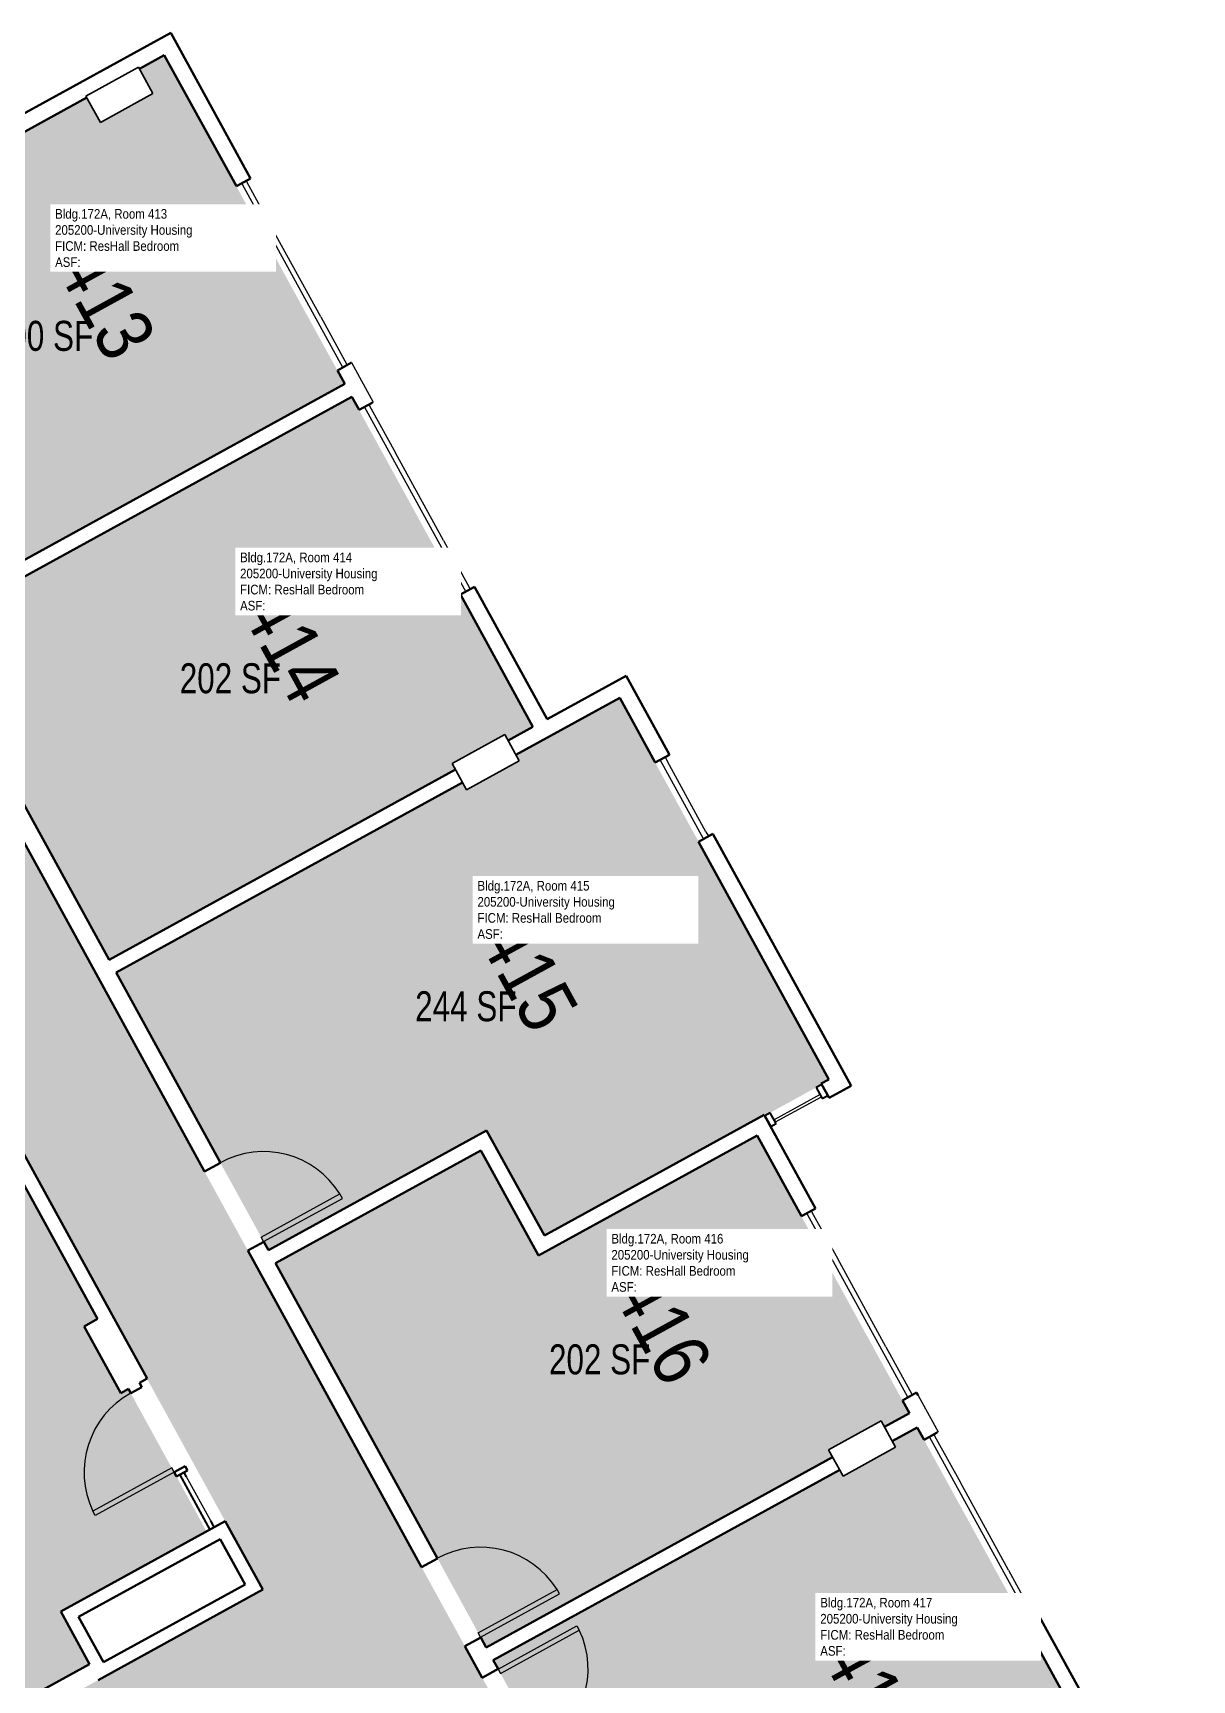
# Model space of a CAD drawing. Header units: inches. Extents: x 69231989 to 69233852, y 27661192 to 27663777.
# Drawn here: x 69233261 to 69233724, y 27661935 to 27662594 of the extents above; entities that cross this region are included whole.
import ezdxf
from ezdxf.enums import TextEntityAlignment as Align

# ---------------------------------------------------------------- set-up
doc = ezdxf.new("R2010")
doc.units = ezdxf.units.IN
doc.header["$LTSCALE"] = 100
doc.header["$MEASUREMENT"] = 0
for name, color, linetype in [('A-COLS', 5, 'CONTINUOUS'), ('A-DOOR', 2, 'CONTINUOUS'), ('A-GLAZ', 1, 'CONTINUOUS'), ('A-IDEN-RNUM', 7, 'CONTINUOUS'), ('A-IDEN-SNUM', 4, 'CONTINUOUS'), ('A-IDEN-VNUM', 4, 'CONTINUOUS'), ('A-WALL', 5, 'CONTINUOUS'), ('AREA-TEXT', 3, 'CONTINUOUS'), ('Rooms-Category-Color', 7, 'CONTINUOUS'), ('Rooms-College-Color', 7, 'CONTINUOUS'), ('Rooms-Department-Color', 7, 'CONTINUOUS'), ('Rooms-Division-Color', 7, 'CONTINUOUS'), ('Rooms-Information', 7, 'CONTINUOUS')]:
    doc.layers.add(name, color=color, linetype=linetype)
doc.styles.add('CP_AREA', font='arial.ttf', dxfattribs={"height": 15})
doc.styles.add('CP_ROOMSNUMBER', font='arial.ttf', dxfattribs={"height": 1})
doc.styles.add('CP_ROOMVNUMBER', font='arial.ttf', dxfattribs={"width": 0.85, "height": 0.075})

msp = doc.modelspace()

# ---------------------------------------------------------------- hatches: boundary and pattern name
at = {"layer": 'Rooms-Category-Color', "true_color": 0x728ef3}
for points in [[(69233165.74, 27662503.83), (69233143.52, 27662491.64), (69233215.68, 27662360.18), (69233385.28, 27662453.27), (69233313.1, 27662584.76), (69233303.13, 27662579.29), (69233308.57, 27662569.39), (69233287.53, 27662557.84), (69233282.09, 27662567.74), (69233175.92, 27662509.47), (69233173.34, 27662508.05), (69233173.36, 27662508.01)], [(69233449.28, 27662313.01), (69233450.61, 27662310.6), (69233460.58, 27662316.08), (69233388.1, 27662448.12), (69233218.5, 27662355.03), (69233290.98, 27662222.99), (69233429.57, 27662299.06), (69233428.25, 27662301.47)], [(69233465.15, 27662112.68), (69233553.13, 27662160.97), (69233553.31, 27662160.64), (69233576.1, 27662173.15), (69233575.92, 27662173.48), (69233578.99, 27662175.17), (69233495.27, 27662327.7), (69233466.56, 27662311.94), (69233453.74, 27662304.91), (69233455.06, 27662302.49), (69233434.02, 27662290.95), (69233432.4, 27662293.91), (69233293.81, 27662217.84), (69233354.74, 27662106.83), (69233442.05, 27662154.76)], [(69233550.26, 27662152.69), (69233462.83, 27662104.71), (69233439.73, 27662146.78), (69233357.56, 27662101.68), (69233441.89, 27661948.06), (69233580.47, 27662024.12), (69233578.85, 27662027.08), (69233599.89, 27662038.63), (69233601.21, 27662036.22), (69233611.18, 27662041.69), (69233551.42, 27662150.57)], [(69233615.81, 27661838.2), (69233698.09, 27661883.36), (69233614.31, 27662035.99), (69233604.34, 27662030.52), (69233605.66, 27662028.11), (69233587.47, 27662018.12), (69233584.62, 27662016.56), (69233583.3, 27662018.97), (69233444.71, 27661942.91), (69233505.39, 27661832.35), (69233592.71, 27661880.28)]]:
    msp.add_hatch(color=171, dxfattribs=at).paths.add_polyline_path(points)
at = {"layer": 'Rooms-Category-Color', "true_color": 0xadadad}
for points in [[(69233297.85, 27661399.11), (69233195.27, 27661586.01), (69233165.35, 27661640.51), (69233103.89, 27661752.49), (69233103.36, 27661752.2), (69233097.58, 27661762.72), (69233103.37, 27661765.9), (69233376.01, 27661915.54), (69233381.38, 27661918.49), (69233387.15, 27661907.97), (69233387.04, 27661907.91), (69233475.68, 27661746.42), (69233478.24, 27661741.76), (69233478.24, 27661741.76), (69233479.69, 27661739.12), (69233574.05, 27661567.21), (69233581, 27661554.53), (69233633.72, 27661583.47), (69233617.82, 27661612.42), (69233617.84, 27661612.43), (69233587.6, 27661667.51), (69233500.45, 27661826.29), (69233436.95, 27661941.99), (69233349.79, 27662100.77), (69233286.04, 27662216.92), (69233210.73, 27662354.12), (69233134.09, 27662493.76), (69233081.48, 27662464.88), (69233087.62, 27662453.69), (69233084.99, 27662452.24), (69233103.4, 27662418.71), (69233106.05, 27662420.17), (69233115.91, 27662402.19), (69233134.35, 27662368.57), (69233134.35, 27662368.57), (69233172.68, 27662298.73), (69233170.04, 27662297.29), (69233188.45, 27662263.75), (69233191.08, 27662265.2), (69233192.4, 27662262.8), (69233192.39, 27662262.8), (69233239.34, 27662177.26), (69233291.26, 27662082.68), (69233291.53, 27662082.19), (69233291.53, 27662082.19), (69233306.45, 27662054.99), (69233337.21, 27661998.96), (69233337.48, 27661998.47), (69233338.77, 27661996.18), (69233352.51, 27661971.12), (69233288.97, 27661936.24), (69233288.97, 27661936.24), (69233133, 27661850.63), (69233069.11, 27661815.56), (69233055.34, 27661840.65), (69233053.6, 27661843.83), (69233051.06, 27661848.46), (69233023.07, 27661899.45), (69233007.9, 27661927.08), (69233007.91, 27661927.09), (69232938.1, 27662054.28), (69232910.29, 27662104.95), (69232798.1, 27662309.35), (69232745.45, 27662280.45), (69232822.17, 27662140.68), (69232897.47, 27662003.5), (69232961.22, 27661887.34), (69233048.04, 27661729.16), (69233196.6, 27661458.5), (69233196.63, 27661458.44), (69233198.68, 27661454.72), (69233228.1, 27661401.12), (69233228.1, 27661401.12), (69233232.9, 27661392.39), (69233245.1, 27661370.16)], [(69233330.03, 27661994.38), (69233298.73, 27662051.4), (69233295.66, 27662049.71), (69233281.01, 27662076.41), (69233286.38, 27662079.36), (69233234.19, 27662174.44), (69233228.9, 27662171.54), (69233217.36, 27662192.58), (69233216.87, 27662192.31), (69233214.08, 27662197.38), (69233219.86, 27662200.55), (69233189.78, 27662255.36), (69233062.49, 27662185.49), (69233092.57, 27662130.69), (69233180.77, 27662179.1), (69233185.28, 27662170.88), (69233174.17, 27662164.78), (69233174.59, 27662164.01), (69233172.73, 27662162.99), (69233171.28, 27662165.62), (69233096.06, 27662124.33), (69233116.03, 27662087.95), (69233191.25, 27662129.24), (69233194.74, 27662122.89), (69233119.52, 27662081.6), (69233139.48, 27662045.22), (69233214.71, 27662086.51), (69233218.2, 27662080.15), (69233142.97, 27662038.86), (69233162.94, 27662002.48), (69233239.1, 27662044.28), (69233241.62, 27662039.68), (69233209.13, 27662021.85), (69233103.39, 27661963.81), (69233103.63, 27661963.37), (69233071.83, 27661946.48), (69233069.3, 27661951.09), (69233144.53, 27661992.38), (69233123.84, 27662030.08), (69233048.61, 27661988.79), (69233046.08, 27661993.39), (69233121.31, 27662034.68), (69233100.63, 27662072.37), (69233025.4, 27662031.08), (69233022.87, 27662035.68), (69233098.1, 27662076.97), (69233077.41, 27662114.67), (69233002.18, 27662073.38), (69232988.93, 27662066.44), (69232986.55, 27662070.79), (69233074.88, 27662119.27), (69233044.08, 27662175.39), (69232916.7, 27662105.47), (69232947.5, 27662049.35), (69232953.19, 27662052.48), (69232955.26, 27662048.82), (69232954.88, 27662048.61), (69232966.42, 27662027.57), (69232961.07, 27662024.63), (69233013.06, 27661929.91), (69233018.42, 27661932.86), (69233033.56, 27661905.28), (69233064.6, 27661848.73), (69233120.27, 27661879.28), (69233131.81, 27661858.25), (69233283.18, 27661941.33), (69233271.65, 27661962.33)]]:
    msp.add_hatch(color=253, dxfattribs=at).paths.add_polyline_path(points)
at = {"layer": 'Rooms-College-Color', "true_color": 0xadadad}
for points in [[(69233165.74, 27662503.83), (69233143.52, 27662491.64), (69233215.68, 27662360.18), (69233385.28, 27662453.27), (69233313.1, 27662584.76), (69233303.13, 27662579.29), (69233308.57, 27662569.39), (69233287.53, 27662557.84), (69233282.09, 27662567.74), (69233175.92, 27662509.47), (69233173.34, 27662508.05), (69233173.36, 27662508.01)], [(69233297.85, 27661399.11), (69233195.27, 27661586.01), (69233165.35, 27661640.51), (69233103.89, 27661752.49), (69233103.36, 27661752.2), (69233097.58, 27661762.72), (69233103.37, 27661765.9), (69233376.01, 27661915.54), (69233381.38, 27661918.49), (69233387.15, 27661907.97), (69233387.04, 27661907.91), (69233475.68, 27661746.42), (69233478.24, 27661741.76), (69233478.24, 27661741.76), (69233479.69, 27661739.12), (69233574.05, 27661567.21), (69233581, 27661554.53), (69233633.72, 27661583.47), (69233617.82, 27661612.42), (69233617.84, 27661612.43), (69233587.6, 27661667.51), (69233500.45, 27661826.29), (69233436.95, 27661941.99), (69233349.79, 27662100.77), (69233286.04, 27662216.92), (69233210.73, 27662354.12), (69233134.09, 27662493.76), (69233081.48, 27662464.88), (69233087.62, 27662453.69), (69233084.99, 27662452.24), (69233103.4, 27662418.71), (69233106.05, 27662420.17), (69233115.91, 27662402.19), (69233134.35, 27662368.57), (69233134.35, 27662368.57), (69233172.68, 27662298.73), (69233170.04, 27662297.29), (69233188.45, 27662263.75), (69233191.08, 27662265.2), (69233192.4, 27662262.8), (69233192.39, 27662262.8), (69233239.34, 27662177.26), (69233291.26, 27662082.68), (69233291.53, 27662082.19), (69233291.53, 27662082.19), (69233306.45, 27662054.99), (69233337.21, 27661998.96), (69233337.48, 27661998.47), (69233338.77, 27661996.18), (69233352.51, 27661971.12), (69233288.97, 27661936.24), (69233288.97, 27661936.24), (69233133, 27661850.63), (69233069.11, 27661815.56), (69233055.34, 27661840.65), (69233053.6, 27661843.83), (69233051.06, 27661848.46), (69233023.07, 27661899.45), (69233007.9, 27661927.08), (69233007.91, 27661927.09), (69232938.1, 27662054.28), (69232910.29, 27662104.95), (69232798.1, 27662309.35), (69232745.45, 27662280.45), (69232822.17, 27662140.68), (69232897.47, 27662003.5), (69232961.22, 27661887.34), (69233048.04, 27661729.16), (69233196.6, 27661458.5), (69233196.63, 27661458.44), (69233198.68, 27661454.72), (69233228.1, 27661401.12), (69233228.1, 27661401.12), (69233232.9, 27661392.39), (69233245.1, 27661370.16)], [(69233449.28, 27662313.01), (69233450.61, 27662310.6), (69233460.58, 27662316.08), (69233388.1, 27662448.12), (69233218.5, 27662355.03), (69233290.98, 27662222.99), (69233429.57, 27662299.06), (69233428.25, 27662301.47)], [(69233465.15, 27662112.68), (69233553.13, 27662160.97), (69233553.31, 27662160.64), (69233576.1, 27662173.15), (69233575.92, 27662173.48), (69233578.99, 27662175.17), (69233495.27, 27662327.7), (69233466.56, 27662311.94), (69233453.74, 27662304.91), (69233455.06, 27662302.49), (69233434.02, 27662290.95), (69233432.4, 27662293.91), (69233293.81, 27662217.84), (69233354.74, 27662106.83), (69233442.05, 27662154.76)], [(69233330.03, 27661994.38), (69233298.73, 27662051.4), (69233295.66, 27662049.71), (69233281.01, 27662076.41), (69233286.38, 27662079.36), (69233234.19, 27662174.44), (69233228.9, 27662171.54), (69233217.36, 27662192.58), (69233216.87, 27662192.31), (69233214.08, 27662197.38), (69233219.86, 27662200.55), (69233189.78, 27662255.36), (69233062.49, 27662185.49), (69233092.57, 27662130.69), (69233180.77, 27662179.1), (69233185.28, 27662170.88), (69233174.17, 27662164.78), (69233174.59, 27662164.01), (69233172.73, 27662162.99), (69233171.28, 27662165.62), (69233096.06, 27662124.33), (69233116.03, 27662087.95), (69233191.25, 27662129.24), (69233194.74, 27662122.89), (69233119.52, 27662081.6), (69233139.48, 27662045.22), (69233214.71, 27662086.51), (69233218.2, 27662080.15), (69233142.97, 27662038.86), (69233162.94, 27662002.48), (69233239.1, 27662044.28), (69233241.62, 27662039.68), (69233209.13, 27662021.85), (69233103.39, 27661963.81), (69233103.63, 27661963.37), (69233071.83, 27661946.48), (69233069.3, 27661951.09), (69233144.53, 27661992.38), (69233123.84, 27662030.08), (69233048.61, 27661988.79), (69233046.08, 27661993.39), (69233121.31, 27662034.68), (69233100.63, 27662072.37), (69233025.4, 27662031.08), (69233022.87, 27662035.68), (69233098.1, 27662076.97), (69233077.41, 27662114.67), (69233002.18, 27662073.38), (69232988.93, 27662066.44), (69232986.55, 27662070.79), (69233074.88, 27662119.27), (69233044.08, 27662175.39), (69232916.7, 27662105.47), (69232947.5, 27662049.35), (69232953.19, 27662052.48), (69232955.26, 27662048.82), (69232954.88, 27662048.61), (69232966.42, 27662027.57), (69232961.07, 27662024.63), (69233013.06, 27661929.91), (69233018.42, 27661932.86), (69233033.56, 27661905.28), (69233064.6, 27661848.73), (69233120.27, 27661879.28), (69233131.81, 27661858.25), (69233283.18, 27661941.33), (69233271.65, 27661962.33)], [(69233550.26, 27662152.69), (69233462.83, 27662104.71), (69233439.73, 27662146.78), (69233357.56, 27662101.68), (69233441.89, 27661948.06), (69233580.47, 27662024.12), (69233578.85, 27662027.08), (69233599.89, 27662038.63), (69233601.21, 27662036.22), (69233611.18, 27662041.69), (69233551.42, 27662150.57)], [(69233615.81, 27661838.2), (69233698.09, 27661883.36), (69233614.31, 27662035.99), (69233604.34, 27662030.52), (69233605.66, 27662028.11), (69233587.47, 27662018.12), (69233584.62, 27662016.56), (69233583.3, 27662018.97), (69233444.71, 27661942.91), (69233505.39, 27661832.35), (69233592.71, 27661880.28)]]:
    msp.add_hatch(color=253, dxfattribs=at).paths.add_polyline_path(points)
at = {"layer": 'Rooms-Department-Color', "true_color": 0x604aed}
for points in [[(69233165.74, 27662503.83), (69233143.52, 27662491.64), (69233215.68, 27662360.18), (69233385.28, 27662453.27), (69233313.1, 27662584.76), (69233303.13, 27662579.29), (69233308.57, 27662569.39), (69233287.53, 27662557.84), (69233282.09, 27662567.74), (69233175.92, 27662509.47), (69233173.34, 27662508.05), (69233173.36, 27662508.01)], [(69233449.28, 27662313.01), (69233450.61, 27662310.6), (69233460.58, 27662316.08), (69233388.1, 27662448.12), (69233218.5, 27662355.03), (69233290.98, 27662222.99), (69233429.57, 27662299.06), (69233428.25, 27662301.47)], [(69233465.15, 27662112.68), (69233553.13, 27662160.97), (69233553.31, 27662160.64), (69233576.1, 27662173.15), (69233575.92, 27662173.48), (69233578.99, 27662175.17), (69233495.27, 27662327.7), (69233466.56, 27662311.94), (69233453.74, 27662304.91), (69233455.06, 27662302.49), (69233434.02, 27662290.95), (69233432.4, 27662293.91), (69233293.81, 27662217.84), (69233354.74, 27662106.83), (69233442.05, 27662154.76)], [(69233550.26, 27662152.69), (69233462.83, 27662104.71), (69233439.73, 27662146.78), (69233357.56, 27662101.68), (69233441.89, 27661948.06), (69233580.47, 27662024.12), (69233578.85, 27662027.08), (69233599.89, 27662038.63), (69233601.21, 27662036.22), (69233611.18, 27662041.69), (69233551.42, 27662150.57)], [(69233615.81, 27661838.2), (69233698.09, 27661883.36), (69233614.31, 27662035.99), (69233604.34, 27662030.52), (69233605.66, 27662028.11), (69233587.47, 27662018.12), (69233584.62, 27662016.56), (69233583.3, 27662018.97), (69233444.71, 27661942.91), (69233505.39, 27661832.35), (69233592.71, 27661880.28)]]:
    msp.add_hatch(color=173, dxfattribs=at).paths.add_polyline_path(points)
at = {"layer": 'Rooms-Department-Color', "true_color": 0xacacac}
for points in [[(69233297.85, 27661399.11), (69233195.27, 27661586.01), (69233165.35, 27661640.51), (69233103.89, 27661752.49), (69233103.36, 27661752.2), (69233097.58, 27661762.72), (69233103.37, 27661765.9), (69233376.01, 27661915.54), (69233381.38, 27661918.49), (69233387.15, 27661907.97), (69233387.04, 27661907.91), (69233475.68, 27661746.42), (69233478.24, 27661741.76), (69233478.24, 27661741.76), (69233479.69, 27661739.12), (69233574.05, 27661567.21), (69233581, 27661554.53), (69233633.72, 27661583.47), (69233617.82, 27661612.42), (69233617.84, 27661612.43), (69233587.6, 27661667.51), (69233500.45, 27661826.29), (69233436.95, 27661941.99), (69233349.79, 27662100.77), (69233286.04, 27662216.92), (69233210.73, 27662354.12), (69233134.09, 27662493.76), (69233081.48, 27662464.88), (69233087.62, 27662453.69), (69233084.99, 27662452.24), (69233103.4, 27662418.71), (69233106.05, 27662420.17), (69233115.91, 27662402.19), (69233134.35, 27662368.57), (69233134.35, 27662368.57), (69233172.68, 27662298.73), (69233170.04, 27662297.29), (69233188.45, 27662263.75), (69233191.08, 27662265.2), (69233192.4, 27662262.8), (69233192.39, 27662262.8), (69233239.34, 27662177.26), (69233291.26, 27662082.68), (69233291.53, 27662082.19), (69233291.53, 27662082.19), (69233306.45, 27662054.99), (69233337.21, 27661998.96), (69233337.48, 27661998.47), (69233338.77, 27661996.18), (69233352.51, 27661971.12), (69233288.97, 27661936.24), (69233288.97, 27661936.24), (69233133, 27661850.63), (69233069.11, 27661815.56), (69233055.34, 27661840.65), (69233053.6, 27661843.83), (69233051.06, 27661848.46), (69233023.07, 27661899.45), (69233007.9, 27661927.08), (69233007.91, 27661927.09), (69232938.1, 27662054.28), (69232910.29, 27662104.95), (69232798.1, 27662309.35), (69232745.45, 27662280.45), (69232822.17, 27662140.68), (69232897.47, 27662003.5), (69232961.22, 27661887.34), (69233048.04, 27661729.16), (69233196.6, 27661458.5), (69233196.63, 27661458.44), (69233198.68, 27661454.72), (69233228.1, 27661401.12), (69233228.1, 27661401.12), (69233232.9, 27661392.39), (69233245.1, 27661370.16)], [(69233330.03, 27661994.38), (69233298.73, 27662051.4), (69233295.66, 27662049.71), (69233281.01, 27662076.41), (69233286.38, 27662079.36), (69233234.19, 27662174.44), (69233228.9, 27662171.54), (69233217.36, 27662192.58), (69233216.87, 27662192.31), (69233214.08, 27662197.38), (69233219.86, 27662200.55), (69233189.78, 27662255.36), (69233062.49, 27662185.49), (69233092.57, 27662130.69), (69233180.77, 27662179.1), (69233185.28, 27662170.88), (69233174.17, 27662164.78), (69233174.59, 27662164.01), (69233172.73, 27662162.99), (69233171.28, 27662165.62), (69233096.06, 27662124.33), (69233116.03, 27662087.95), (69233191.25, 27662129.24), (69233194.74, 27662122.89), (69233119.52, 27662081.6), (69233139.48, 27662045.22), (69233214.71, 27662086.51), (69233218.2, 27662080.15), (69233142.97, 27662038.86), (69233162.94, 27662002.48), (69233239.1, 27662044.28), (69233241.62, 27662039.68), (69233209.13, 27662021.85), (69233103.39, 27661963.81), (69233103.63, 27661963.37), (69233071.83, 27661946.48), (69233069.3, 27661951.09), (69233144.53, 27661992.38), (69233123.84, 27662030.08), (69233048.61, 27661988.79), (69233046.08, 27661993.39), (69233121.31, 27662034.68), (69233100.63, 27662072.37), (69233025.4, 27662031.08), (69233022.87, 27662035.68), (69233098.1, 27662076.97), (69233077.41, 27662114.67), (69233002.18, 27662073.38), (69232988.93, 27662066.44), (69232986.55, 27662070.79), (69233074.88, 27662119.27), (69233044.08, 27662175.39), (69232916.7, 27662105.47), (69232947.5, 27662049.35), (69232953.19, 27662052.48), (69232955.26, 27662048.82), (69232954.88, 27662048.61), (69232966.42, 27662027.57), (69232961.07, 27662024.63), (69233013.06, 27661929.91), (69233018.42, 27661932.86), (69233033.56, 27661905.28), (69233064.6, 27661848.73), (69233120.27, 27661879.28), (69233131.81, 27661858.25), (69233283.18, 27661941.33), (69233271.65, 27661962.33)]]:
    msp.add_hatch(color=253, dxfattribs=at).paths.add_polyline_path(points)
at = {"layer": 'Rooms-Division-Color', "true_color": 0x604aed}
for points in [[(69233165.74, 27662503.83), (69233143.52, 27662491.64), (69233215.68, 27662360.18), (69233385.28, 27662453.27), (69233313.1, 27662584.76), (69233303.13, 27662579.29), (69233308.57, 27662569.39), (69233287.53, 27662557.84), (69233282.09, 27662567.74), (69233175.92, 27662509.47), (69233173.34, 27662508.05), (69233173.36, 27662508.01)], [(69233449.28, 27662313.01), (69233450.61, 27662310.6), (69233460.58, 27662316.08), (69233388.1, 27662448.12), (69233218.5, 27662355.03), (69233290.98, 27662222.99), (69233429.57, 27662299.06), (69233428.25, 27662301.47)], [(69233465.15, 27662112.68), (69233553.13, 27662160.97), (69233553.31, 27662160.64), (69233576.1, 27662173.15), (69233575.92, 27662173.48), (69233578.99, 27662175.17), (69233495.27, 27662327.7), (69233466.56, 27662311.94), (69233453.74, 27662304.91), (69233455.06, 27662302.49), (69233434.02, 27662290.95), (69233432.4, 27662293.91), (69233293.81, 27662217.84), (69233354.74, 27662106.83), (69233442.05, 27662154.76)], [(69233550.26, 27662152.69), (69233462.83, 27662104.71), (69233439.73, 27662146.78), (69233357.56, 27662101.68), (69233441.89, 27661948.06), (69233580.47, 27662024.12), (69233578.85, 27662027.08), (69233599.89, 27662038.63), (69233601.21, 27662036.22), (69233611.18, 27662041.69), (69233551.42, 27662150.57)], [(69233615.81, 27661838.2), (69233698.09, 27661883.36), (69233614.31, 27662035.99), (69233604.34, 27662030.52), (69233605.66, 27662028.11), (69233587.47, 27662018.12), (69233584.62, 27662016.56), (69233583.3, 27662018.97), (69233444.71, 27661942.91), (69233505.39, 27661832.35), (69233592.71, 27661880.28)]]:
    msp.add_hatch(color=173, dxfattribs=at).paths.add_polyline_path(points)
at = {"layer": 'Rooms-Division-Color', "true_color": 0xadadad}
for points in [[(69233297.85, 27661399.11), (69233195.27, 27661586.01), (69233165.35, 27661640.51), (69233103.89, 27661752.49), (69233103.36, 27661752.2), (69233097.58, 27661762.72), (69233103.37, 27661765.9), (69233376.01, 27661915.54), (69233381.38, 27661918.49), (69233387.15, 27661907.97), (69233387.04, 27661907.91), (69233475.68, 27661746.42), (69233478.24, 27661741.76), (69233478.24, 27661741.76), (69233479.69, 27661739.12), (69233574.05, 27661567.21), (69233581, 27661554.53), (69233633.72, 27661583.47), (69233617.82, 27661612.42), (69233617.84, 27661612.43), (69233587.6, 27661667.51), (69233500.45, 27661826.29), (69233436.95, 27661941.99), (69233349.79, 27662100.77), (69233286.04, 27662216.92), (69233210.73, 27662354.12), (69233134.09, 27662493.76), (69233081.48, 27662464.88), (69233087.62, 27662453.69), (69233084.99, 27662452.24), (69233103.4, 27662418.71), (69233106.05, 27662420.17), (69233115.91, 27662402.19), (69233134.35, 27662368.57), (69233134.35, 27662368.57), (69233172.68, 27662298.73), (69233170.04, 27662297.29), (69233188.45, 27662263.75), (69233191.08, 27662265.2), (69233192.4, 27662262.8), (69233192.39, 27662262.8), (69233239.34, 27662177.26), (69233291.26, 27662082.68), (69233291.53, 27662082.19), (69233291.53, 27662082.19), (69233306.45, 27662054.99), (69233337.21, 27661998.96), (69233337.48, 27661998.47), (69233338.77, 27661996.18), (69233352.51, 27661971.12), (69233288.97, 27661936.24), (69233288.97, 27661936.24), (69233133, 27661850.63), (69233069.11, 27661815.56), (69233055.34, 27661840.65), (69233053.6, 27661843.83), (69233051.06, 27661848.46), (69233023.07, 27661899.45), (69233007.9, 27661927.08), (69233007.91, 27661927.09), (69232938.1, 27662054.28), (69232910.29, 27662104.95), (69232798.1, 27662309.35), (69232745.45, 27662280.45), (69232822.17, 27662140.68), (69232897.47, 27662003.5), (69232961.22, 27661887.34), (69233048.04, 27661729.16), (69233196.6, 27661458.5), (69233196.63, 27661458.44), (69233198.68, 27661454.72), (69233228.1, 27661401.12), (69233228.1, 27661401.12), (69233232.9, 27661392.39), (69233245.1, 27661370.16)], [(69233330.03, 27661994.38), (69233298.73, 27662051.4), (69233295.66, 27662049.71), (69233281.01, 27662076.41), (69233286.38, 27662079.36), (69233234.19, 27662174.44), (69233228.9, 27662171.54), (69233217.36, 27662192.58), (69233216.87, 27662192.31), (69233214.08, 27662197.38), (69233219.86, 27662200.55), (69233189.78, 27662255.36), (69233062.49, 27662185.49), (69233092.57, 27662130.69), (69233180.77, 27662179.1), (69233185.28, 27662170.88), (69233174.17, 27662164.78), (69233174.59, 27662164.01), (69233172.73, 27662162.99), (69233171.28, 27662165.62), (69233096.06, 27662124.33), (69233116.03, 27662087.95), (69233191.25, 27662129.24), (69233194.74, 27662122.89), (69233119.52, 27662081.6), (69233139.48, 27662045.22), (69233214.71, 27662086.51), (69233218.2, 27662080.15), (69233142.97, 27662038.86), (69233162.94, 27662002.48), (69233239.1, 27662044.28), (69233241.62, 27662039.68), (69233209.13, 27662021.85), (69233103.39, 27661963.81), (69233103.63, 27661963.37), (69233071.83, 27661946.48), (69233069.3, 27661951.09), (69233144.53, 27661992.38), (69233123.84, 27662030.08), (69233048.61, 27661988.79), (69233046.08, 27661993.39), (69233121.31, 27662034.68), (69233100.63, 27662072.37), (69233025.4, 27662031.08), (69233022.87, 27662035.68), (69233098.1, 27662076.97), (69233077.41, 27662114.67), (69233002.18, 27662073.38), (69232988.93, 27662066.44), (69232986.55, 27662070.79), (69233074.88, 27662119.27), (69233044.08, 27662175.39), (69232916.7, 27662105.47), (69232947.5, 27662049.35), (69232953.19, 27662052.48), (69232955.26, 27662048.82), (69232954.88, 27662048.61), (69232966.42, 27662027.57), (69232961.07, 27662024.63), (69233013.06, 27661929.91), (69233018.42, 27661932.86), (69233033.56, 27661905.28), (69233064.6, 27661848.73), (69233120.27, 27661879.28), (69233131.81, 27661858.25), (69233283.18, 27661941.33), (69233271.65, 27661962.33)]]:
    msp.add_hatch(color=253, dxfattribs=at).paths.add_polyline_path(points)

# ---------------------------------------------------------------- linework, layer by layer
at = {"layer": 'A-COLS', "lineweight": 35}
for p, q in [((69233281.75, 27662568.36), (69233302.79, 27662579.91)), ((69233302.79, 27662579.91), (69233308.57, 27662569.39)), ((69233287.53, 27662557.84), (69233281.75, 27662568.36)), ((69233308.57, 27662569.39), (69233287.53, 27662557.84)), ((69233428.25, 27662301.47), (69233449.28, 27662313.01)), ((69233449.28, 27662313.01), (69233455.06, 27662302.49)), ((69233455.06, 27662302.49), (69233434.02, 27662290.95)), ((69233434.02, 27662290.95), (69233428.25, 27662301.47)), ((69233578.85, 27662027.08), (69233599.89, 27662038.63)), ((69233599.89, 27662038.63), (69233605.66, 27662028.11)), ((69233584.62, 27662016.56), (69233578.85, 27662027.08)), ((69233605.66, 27662028.11), (69233584.62, 27662016.56))]:
    msp.add_line(p, q, dxfattribs=at)
at = {"layer": 'A-DOOR'}
for p, q in [((69233351.86, 27662112.05), (69233383.37, 27662129.34)), ((69233352.82, 27662110.29), (69233384.33, 27662127.59)), ((69233384.33, 27662127.59), (69233383.37, 27662129.34)), ((69233352.82, 27662110.29), (69233351.86, 27662112.05)), ((69233316.05, 27662019.84), (69233284.54, 27662002.54)), ((69233317.02, 27662018.09), (69233316.05, 27662019.84)), ((69233317.02, 27662018.09), (69233285.51, 27662000.79)), ((69233285.51, 27662000.79), (69233284.54, 27662002.54)), ((69233438.69, 27661953.86), (69233470.2, 27661971.15)), ((69233439.65, 27661952.1), (69233471.16, 27661969.4)), ((69233471.16, 27661969.4), (69233470.2, 27661971.15)), ((69233439.65, 27661952.1), (69233438.69, 27661953.86)), ((69233446.63, 27661939.39), (69233478.14, 27661956.69)), ((69233447.59, 27661937.64), (69233479.1, 27661954.93)), ((69233478.14, 27661956.69), (69233479.1, 27661954.93)), ((69233446.63, 27661939.39), (69233447.59, 27661937.64))]:
    msp.add_line(p, q, dxfattribs=at)
at = {"layer": 'A-DOOR', "lineweight": 25}
for centre, start, end in [((69233352.82, 27662110.29), 31.94661, 118.76187), ((69233317.02, 27662018.09), 118.76132, 205.57658), ((69233439.65, 27661952.1), 31.94661, 118.76187), ((69233446.63, 27661939.39), 298.76187, 25.57713)]:
    msp.add_arc(centre, 36, start, end, dxfattribs=at)
at = {"layer": 'A-GLAZ'}
for p, q in [((69233344.36, 27662533.01), (69233344.11, 27662533.46)), ((69233384.53, 27662459.82), (69233344.36, 27662533.01)), ((69233345.87, 27662534.42), (69233346.83, 27662532.67)), ((69233346.83, 27662532.67), (69233356.45, 27662515.14)), ((69233375.7, 27662480.07), (69233356.45, 27662515.14)), ((69233375.7, 27662480.07), (69233385.32, 27662462.54)), ((69233385.32, 27662462.54), (69233386.29, 27662460.79)), ((69233433.17, 27662371.21), (69233393.19, 27662444.04)), ((69233394.95, 27662445.01), (69233395.91, 27662443.25)), ((69233395.91, 27662443.25), (69233405.53, 27662425.72)), ((69233424.78, 27662390.65), (69233405.53, 27662425.72)), ((69233424.78, 27662390.65), (69233434.4, 27662373.12)), ((69233433.73, 27662370.19), (69233433.17, 27662371.21)), ((69233434.4, 27662373.12), (69233435.48, 27662371.15)), ((69233528.78, 27662271.31), (69233511.44, 27662302.92)), ((69233513.41, 27662304), (69233514.37, 27662302.25)), ((69233529.77, 27662274.18), (69233514.37, 27662302.25)), ((69233529.77, 27662274.18), (69233530.74, 27662272.43)), ((69233575.47, 27662169.1), (69233557.06, 27662159)), ((69233557.54, 27662158.12), (69233575.95, 27662168.22)), ((69233575.95, 27662168.22), (69233575.47, 27662169.1)), ((69233557.06, 27662159), (69233557.54, 27662158.12)), ((69233570.45, 27662121.1), (69233570.14, 27662121.66)), ((69233610.56, 27662048.03), (69233570.45, 27662121.1)), ((69233571.89, 27662122.62), (69233572.86, 27662120.87)), ((69233572.86, 27662120.87), (69233582.48, 27662103.34)), ((69233601.73, 27662068.27), (69233582.48, 27662103.34)), ((69233601.73, 27662068.27), (69233611.35, 27662050.74)), ((69233611.35, 27662050.74), (69233612.31, 27662048.99)), ((69233659.45, 27661958.95), (69233619.22, 27662032.25)), ((69233620.97, 27662033.21), (69233621.93, 27662031.46)), ((69233621.93, 27662031.46), (69233631.56, 27662013.92)), ((69233331.65, 27661998.69), (69233322.01, 27662016.26)), ((69233650.81, 27661978.86), (69233631.56, 27662013.92)), ((69233650.81, 27661978.86), (69233660.43, 27661961.32)), ((69233660.43, 27661961.32), (69233661.51, 27661959.35)), ((69233659.76, 27661958.39), (69233659.45, 27661958.95))]:
    msp.add_line(p, q, dxfattribs=at)
at = {"layer": 'A-GLAZ', "lineweight": 40, "extrusion": (0, 0, -1)}
for p, q in [((69233576.1, 27662173.15), (69233573.91, 27662171.95)), ((69233573.91, 27662171.95), (69233576.31, 27662167.57)), ((69233578.51, 27662168.77), (69233576.1, 27662173.15)), ((69233576.31, 27662167.57), (69233578.51, 27662168.77)), ((69233321.05, 27662018.02), (69233319.29, 27662017.05)), ((69233319.29, 27662017.05), (69233331.34, 27661995.1)), ((69233322.01, 27662016.26), (69233321.05, 27662018.02)), ((69233333.1, 27661996.06), (69233331.65, 27661998.69))]:
    msp.add_line(p, q, dxfattribs=at)
at = {"layer": 'A-GLAZ', "lineweight": 40}
for p, q in [((69233555.5, 27662161.85), (69233553.31, 27662160.64)), ((69233553.31, 27662160.64), (69233555.71, 27662156.26)), ((69233557.91, 27662157.46), (69233555.5, 27662161.85)), ((69233555.71, 27662156.26), (69233557.91, 27662157.46))]:
    msp.add_line(p, q, dxfattribs=at)
at = {"layer": 'A-WALL', "lineweight": 50}
for p, q in [((69233315.67, 27662593.59), (69233255.09, 27662560.34)), ((69233347.62, 27662535.39), (69233315.67, 27662593.59)), ((69233303.13, 27662579.29), (69233313.1, 27662584.76)), ((69233313.1, 27662584.76), (69233341.92, 27662532.26)), ((69233173.34, 27662508.05), (69233282.09, 27662567.74)), ((69233341.92, 27662532.26), (69233347.62, 27662535.39)), ((69233388.04, 27662461.75), (69233382.34, 27662458.62)), ((69233382.34, 27662458.62), (69233385.28, 27662453.27)), ((69233385.28, 27662453.27), (69233215.68, 27662360.18)), ((69233218.5, 27662355.03), (69233388.1, 27662448.12)), ((69233388.1, 27662448.12), (69233391, 27662442.84)), ((69233391, 27662442.84), (69233396.21, 27662445.7)), ((69233437.24, 27662372.11), (69233431.54, 27662368.99)), ((69233431.54, 27662368.99), (69233460.58, 27662316.08)), ((69233466.28, 27662319.2), (69233437.24, 27662372.11)), ((69233497.84, 27662336.53), (69233466.28, 27662319.2)), ((69233515.16, 27662304.96), (69233497.84, 27662336.53)), ((69233453.74, 27662304.91), (69233495.27, 27662327.7)), ((69233495.27, 27662327.7), (69233509.46, 27662301.83)), ((69233231.75, 27662315.83), (69233329.19, 27662138.32)), ((69233290.98, 27662222.99), (69233238.1, 27662319.32)), ((69233460.58, 27662316.08), (69233450.61, 27662310.6)), ((69233509.46, 27662301.83), (69233515.16, 27662304.96)), ((69233429.57, 27662299.06), (69233290.98, 27662222.99)), ((69233293.81, 27662217.84), (69233432.4, 27662293.91)), ((69233532.49, 27662273.39), (69233526.82, 27662270.21)), ((69233526.82, 27662270.21), (69233578.99, 27662175.17)), ((69233587.81, 27662172.6), (69233532.49, 27662273.39)), ((69233335.54, 27662141.8), (69233293.81, 27662217.84)), ((69233291.53, 27662082.19), (69233239.34, 27662177.26)), ((69233234.19, 27662174.44), (69233286.38, 27662079.36)), ((69233578.99, 27662175.17), (69233575.92, 27662173.48)), ((69233575.92, 27662173.48), (69233579.05, 27662167.78)), ((69233579.05, 27662167.78), (69233587.81, 27662172.6)), ((69233553.13, 27662160.97), (69233465.15, 27662112.68)), ((69233573.65, 27662123.59), (69233553.13, 27662160.97)), ((69233442.05, 27662154.76), (69233354.74, 27662106.83)), ((69233465.15, 27662112.68), (69233442.05, 27662154.76)), ((69233462.83, 27662104.71), (69233550.26, 27662152.69)), ((69233550.26, 27662152.69), (69233567.95, 27662120.46)), ((69233357.56, 27662101.68), (69233439.73, 27662146.78)), ((69233439.73, 27662146.78), (69233462.83, 27662104.71)), ((69233329.19, 27662138.32), (69233335.54, 27662141.8)), ((69233567.95, 27662120.46), (69233573.65, 27662123.59)), ((69233352.86, 27662110.25), (69233346.51, 27662106.76)), ((69233346.51, 27662106.76), (69233416.04, 27661980.08)), ((69233354.74, 27662106.83), (69233352.86, 27662110.25)), ((69233422.39, 27661983.57), (69233357.56, 27662101.68)), ((69233281.01, 27662076.41), (69233286.38, 27662079.36)), ((69233306.18, 27662055.49), (69233291.53, 27662082.19)), ((69233281.01, 27662076.41), (69233295.66, 27662049.71)), ((69233299.7, 27662049.64), (69233304.08, 27662052.05)), ((69233303.12, 27662053.8), (69233306.18, 27662055.49)), ((69233304.08, 27662052.05), (69233303.12, 27662053.8)), ((69233304.08, 27662052.05), (69233303.12, 27662053.8)), ((69233295.66, 27662049.71), (69233298.73, 27662051.4)), ((69233298.73, 27662051.4), (69233299.7, 27662049.64)), ((69233298.73, 27662051.4), (69233299.7, 27662049.64)), ((69233614.07, 27662049.95), (69233608.37, 27662046.82)), ((69233608.37, 27662046.82), (69233611.18, 27662041.69)), ((69233614.73, 27662048.74), (69233614.07, 27662049.95)), ((69233611.18, 27662041.69), (69233601.21, 27662036.22)), ((69233604.34, 27662030.52), (69233614.31, 27662035.99)), ((69233614.31, 27662035.99), (69233617.03, 27662031.04)), ((69233617.03, 27662031.04), (69233622.23, 27662033.9)), ((69233321.4, 27662020.49), (69233317.02, 27662018.08)), ((69233317.98, 27662016.33), (69233322.36, 27662018.74)), ((69233322.36, 27662018.74), (69233321.4, 27662020.49)), ((69233580.47, 27662024.12), (69233441.89, 27661948.06)), ((69233444.71, 27661942.91), (69233583.3, 27662018.97)), ((69233317.02, 27662018.08), (69233317.98, 27662016.33)), ((69233317.02, 27662018.08), (69233317.98, 27662016.33)), ((69233337.5, 27661998.48), (69233271.65, 27661962.33)), ((69233352.51, 27661971.12), (69233337.5, 27661998.48)), ((69233278.78, 27661960.26), (69233335.43, 27661991.35)), ((69233335.43, 27661991.35), (69233345.39, 27661973.19)), ((69233416.04, 27661980.08), (69233422.39, 27661983.57)), ((69233345.39, 27661973.19), (69233288.74, 27661942.1)), ((69233286.67, 27661934.98), (69233352.51, 27661971.12)), ((69233271.65, 27661962.33), (69233283.18, 27661941.33)), ((69233288.74, 27661942.1), (69233278.78, 27661960.26)), ((69233663.26, 27661960.31), (69233657.57, 27661957.19)), ((69233724.25, 27661849.2), (69233663.26, 27661960.31)), ((69233657.57, 27661957.19), (69233698.09, 27661883.36)), ((69233439.71, 27661952.01), (69233433.36, 27661948.53)), ((69233433.36, 27661948.53), (69233440.28, 27661935.91)), ((69233441.89, 27661948.06), (69233439.71, 27661952.01)), ((69233283.18, 27661941.33), (69233131.81, 27661858.25)), ((69233446.64, 27661939.4), (69233444.71, 27661942.91)), ((69233440.28, 27661935.91), (69233446.64, 27661939.4))]:
    msp.add_line(p, q, dxfattribs=at)
at = {"layer": 'A-WALL'}
for p, q in [((69233388.04, 27662461.75), (69233396.7, 27662445.97)), ((69233396.7, 27662445.97), (69233396.21, 27662445.7)), ((69233614.73, 27662048.74), (69233622.73, 27662034.17)), ((69233622.73, 27662034.17), (69233622.23, 27662033.9))]:
    msp.add_line(p, q, dxfattribs=at)

# ---------------------------------------------------------------- texts
at = {"layer": 'A-IDEN-RNUM', "style": 'CP_ROOMSNUMBER'}
for s, p in [('0413-00', (69233269.42, 27662499.97)), ('0414-00', (69233343.42, 27662362.6)), ('0415-00', (69233438.38, 27662231.31)), ('0416-00', (69233491.95, 27662090.18)), ('0417-00', (69233575.52, 27661944.65))]:
    msp.add_text(s, height=1, dxfattribs=at).set_placement(p)
at = {"layer": 'A-IDEN-SNUM', "style": 'CP_ROOMSNUMBER'}
for s, p in [('172A041300', (69233269.42, 27662499.97)), ('172A041400', (69233343.42, 27662362.6)), ('172A041500', (69233438.38, 27662231.31)), ('172A041600', (69233491.95, 27662090.18)), ('172A041700', (69233575.52, 27661944.65))]:
    msp.add_text(s, height=1, dxfattribs=at).set_placement(p)
at = {"layer": 'A-IDEN-VNUM', "style": 'CP_ROOMVNUMBER', "width": 0.85}
for s, p in [('413', (69233269.42, 27662499.97)), ('414', (69233343.42, 27662362.6)), ('415', (69233438.38, 27662231.31)), ('416', (69233491.95, 27662090.18)), ('417', (69233575.52, 27661944.65))]:
    msp.add_text(s, height=22.5, rotation=298.76132, dxfattribs=at).set_placement(p)
at = {"layer": 'AREA-TEXT', "style": 'CP_AREA', "width": 0.75}
for s, p in [('200 SF', (69233264.39, 27662472.47)), ('202 SF', (69233339.54, 27662335.55)), ('244 SF', (69233433.72, 27662204.4)), ('202 SF', (69233487.26, 27662063.2))]:
    msp.add_text(s, height=12, dxfattribs=at).set_placement(p, align=Align.MIDDLE_CENTER)

# ---------------------------------------------------------------- next in the draw order: texts
at = {"layer": 'Rooms-Information', "char_height": 3.8571, "width": 86.4, "attachment_point": 7, "style": 'CP_ROOMVNUMBER', "bg_fill": 3, "box_fill_scale": 1.5, "bg_fill_color": 256, "bg_fill_true_color": 13158600, "bg_fill_transparency": 0}
for s, insert in [('Bldg.172A, Room 413^M^J205200-University Housing^M^JFICM: ResHall Bedroom^M^JASF: ', (69233269.42, 27662499.97)), ('Bldg.172A, Room 414^M^J205200-University Housing^M^JFICM: ResHall Bedroom^M^JASF: ', (69233343.42, 27662362.6)), ('Bldg.172A, Room 415^M^J205200-University Housing^M^JFICM: ResHall Bedroom^M^JASF: ', (69233438.38, 27662231.31)), ('Bldg.172A, Room 416^M^J205200-University Housing^M^JFICM: ResHall Bedroom^M^JASF: ', (69233491.95, 27662090.18)), ('Bldg.172A, Room 417^M^J205200-University Housing^M^JFICM: ResHall Bedroom^M^JASF: ', (69233575.52, 27661944.65))]:
    msp.add_mtext(s, dxfattribs=dict(at, insert=insert))

doc.saveas('drawing.dxf')
